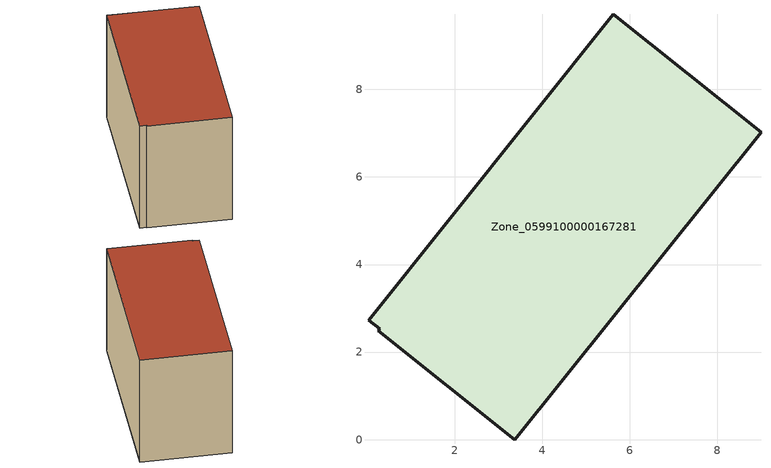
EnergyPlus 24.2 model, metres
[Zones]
Zone_0599100000167281
 floor ground (C_G): 0.26,2.48 0.29,2.53 0.03,2.73 5.62,9.71 8.99,7.02 3.37,0 z0.47
 wall outside (C_F): 3.37,0 8.99,7.02 5.62,9.71 0.03,2.73 0.29,2.53 0.26,2.48 3.37,0 z0.47:6.2
 roof outside (C_R): 0.29,2.53 0.26,2.48 3.37,0 8.99,7.02 5.62,9.71 0.03,2.73 z6.2
[BUILDING]
Pand.0599100000167281: North Axis=0; Terrain=City; Loads Convergence Tolerance Value=0.04; Temperature Convergence Tolerance Value=0.4; Solar Distribution=FullExterior; Maximum Number of Warmup Days=25; Minimum Number of Warmup Days=1
[Site:Location]
Rotterdam.The.Hague.AP_ZH_NLD Design_Conditions: Latitude=51.96; Longitude=4.45; Time Zone=1; Elevation=-4.5
[SITE:GROUNDTEMPERATURE:BUILDINGSURFACE]
18, 18, 18, 18, 18, 18, 18, 18, 18, 18, 18, 18
[MATERIAL] Thermal Absorptance=0.9; Solar Absorptance=0.7; Visible Absorptance=0.7
Name | Roughness | Thickness | Conductivity | Density | Specific Heat
G.TI.1946-1964 | MediumSmooth | 0.15 | 1 | 540 | 1210
F.TI.1946-1964 | Rough | 0.3 | 0.857143 | 1920 | 840
R.TI.1946-1964 | MediumRough | 0.2 | 0.277778 | 1500 | 1000
[CONSTRUCTION]
C_G: G.TI.1946-1964
C_F: F.TI.1946-1964
C_R: R.TI.1946-1964
[ZONE]
Zone_0599100000167281: Type=1; Multiplier=1; Ceiling Height=Autocalculate; Volume=Autocalculate; Floor Area=autocalculate; Part of Total Floor Area=Yes
[ZONEINFILTRATION:DESIGNFLOWRATE]
Infil_Zone_0599100000167281: Zone or ZoneList or Space or SpaceList=Zone_0599100000167281; Schedule=AlwaysOn; Design Flow Rate Calculation Method=Flow/Area; Flow Rate per Floor Area=0.003; Constant Term Coefficient=1; Temperature Term Coefficient=0; Velocity Term Coefficient=0; Velocity Squared Term Coefficient=0
[HVACTEMPLATE:ZONE:IDEALLOADSAIRSYSTEM]
Zone_0599100000167281: Maximum Heating Supply Air Temperature=50; Minimum Cooling Supply Air Temperature=13; Maximum Heating Supply Air Humidity Ratio=0.0156; Minimum Cooling Supply Air Humidity Ratio=0.0077; Heating Limit=NoLimit; Cooling Limit=NoLimit; Dehumidification Control Type=ConstantSensibleHeatRatio; Cooling Sensible Heat Ratio=0.7; Dehumidification Setpoint=60; Humidification Control Type=None; Humidification Setpoint=30; Outdoor Air Method=None; Outdoor Air Flow Rate per Person=0.00944; Outdoor Air Flow Rate per Zone Floor Area=0; Outdoor Air Flow Rate per Zone=0; Demand Controlled Ventilation Type=None; Outdoor Air Economizer Type=NoEconomizer; Heat Recovery Type=None; Sensible Heat Recovery Effectiveness=0.7; Latent Heat Recovery Effectiveness=0.65
[ZONECONTROL:THERMOSTAT]
ThermostatControl_Zone_0599100000167281: Zone or ZoneList=Zone_0599100000167281; Control Type Schedule=DualSetpointControlType; Control 1=Thermostat_Zone_0599100000167281; Temperature Difference Between Cutout And Setpoint=0
[THERMOSTATSETPOINT:DUALSETPOINT]
Thermostat_Zone_0599100000167281: Heating Setpoint Temperature Schedule=HeatingSetpoint_Zone_0599100000167281; Cooling Setpoint Temperature Schedule=CoolingSetpoint_Zone_0599100000167281
[SCHEDULE:COMPACT]
HeatingSetpoint_Zone_0599100000167281: Through: 12/31, For: AllDays, Until: 24:00, 21
CoolingSetpoint_Zone_0599100000167281: Through: 12/31, For: AllDays, Until: 24:00, 24
DualSetpointControlType: Through: 12/31, For: AllDays, Until: 24:00, 4
AlwaysOn: Through: 12/31, For: AllDays, Until: 24:00, 1
